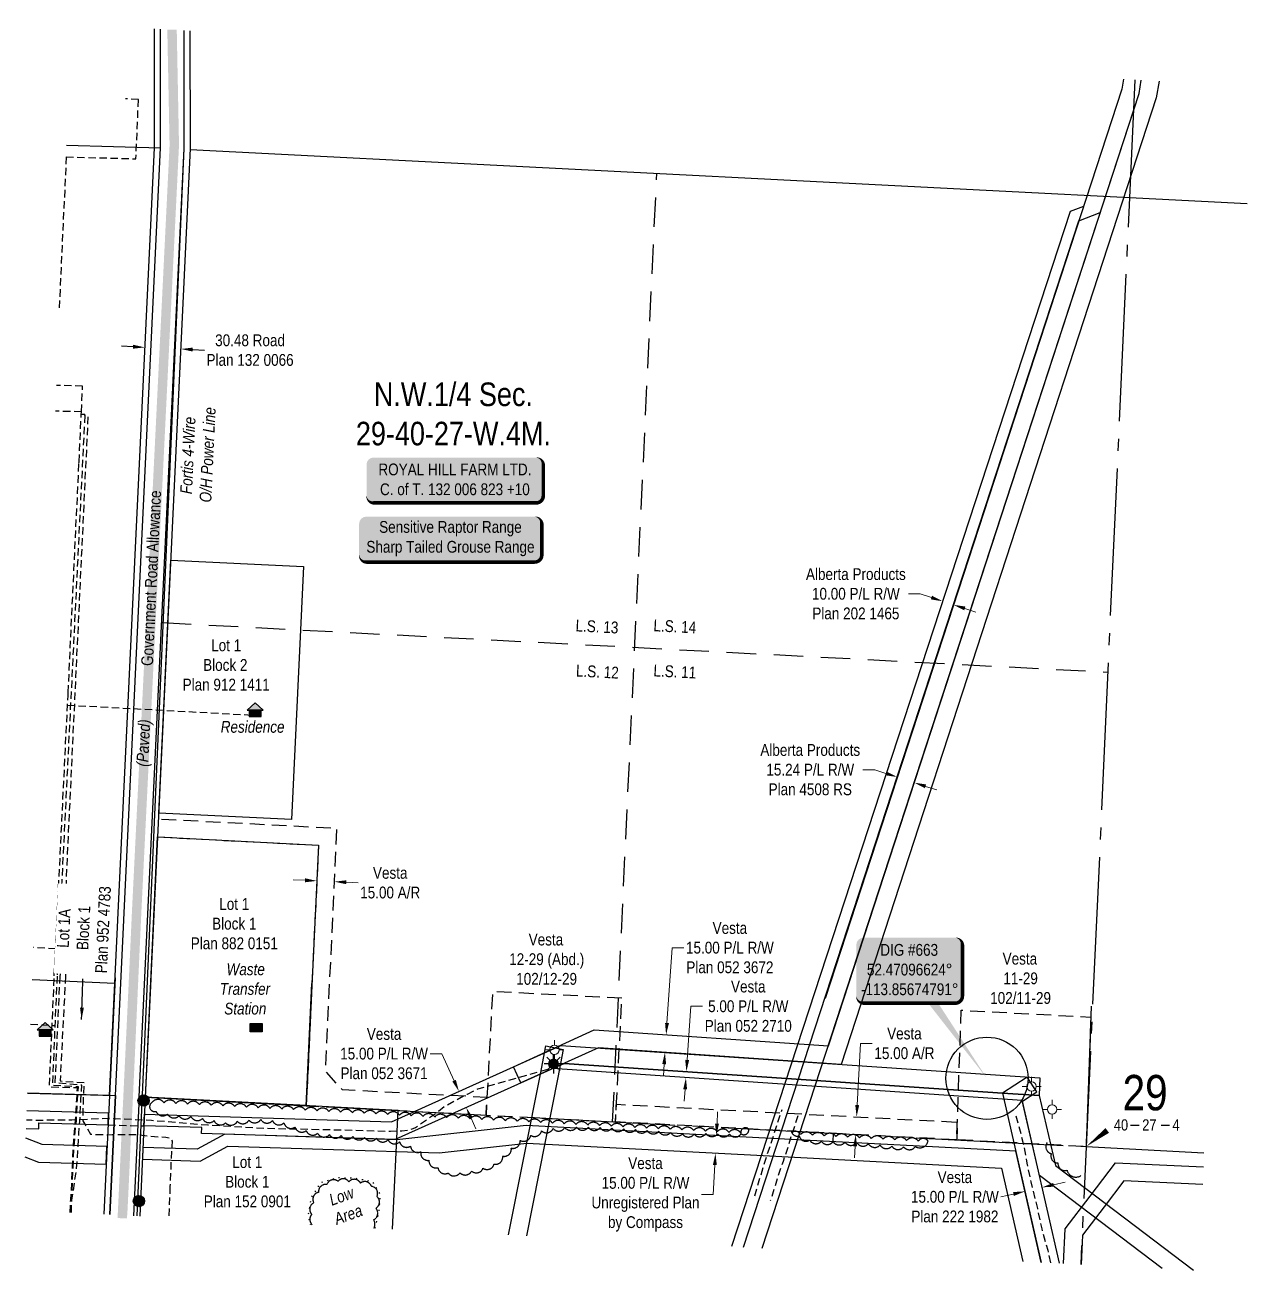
# Model space of a CAD drawing. Extents: x 305152 to 310040, y 5816873 to 5818191.
# Drawn here: x 305152 to 306189, y 5817096 to 5818154 of the extents above; entities that cross this region are included whole.
import ezdxf
from ezdxf.enums import TextEntityAlignment as Align

# ---------------------------------------------------------------- set-up
doc = ezdxf.new("R2010")
doc.units = 0
doc.header["$LTSCALE"] = 5
doc.header["$PDSIZE"] = 0.5
for name, pattern in [('0', [1, 1, 0]), ('foc-ACCESSROAD', [3.75, 2.5, -1.25]), ('foc-LSD', [8, 5, -3]), ('foc-QUARTERLINE', [33, 25, -3, 2, -3]), ('foc-TIELINE', [1.875, 1.25, -0.625]), ('foc-TOPO', [1, 0.2, -0.8]), ('POWERLINE5', [7.8, 2.4, -0.6, 0.6, -0.6, 0.6, -0.6, 2.4]), ('UG_PIPE', [1.875, 1.25, -0.625])]:
    doc.linetypes.add(name, pattern=pattern)
doc.layers.get('Defpoints').update_dxf_attribs({"color": 9})
for name, color, linetype in [('10', 1, 'Continuous'), ('9', 3, 'Continuous'), ('AS-FENCE', 48, 'foc-FENCE'), ('AS-OWNER', 7, 'Continuous'), ('AS-PIPE-UG', 44, 'UG_PIPE'), ('AS-POWER', 104, 'foc-POWER'), ('AS-POWER-EXISTING', 72, 'POWERLINE5'), ('AS-RESIDENCE', 14, 'Continuous'), ('AS-ROADS', 254, 'Continuous'), ('AS-TELUS', 224, 'foc-TEL'), ('AS-WILDLIFE-BLOCK', 131, 'Continuous'), ('C-AR', 13, 'foc-ACCESSROAD'), ('C-RW', 13, 'Continuous'), ('C-SYMBOL', 7, 'Continuous'), ('C-WS', 13, 'foc-ACCESSROAD'), ('C-WS-S', 13, 'Continuous'), ('F-RW', 190, 'Continuous'), ('L-ROAD-T', 7, 'Continuous'), ('L-SEC', 7, 'Continuous'), ('L-SECLBL', 7, 'Continuous'), ('L-SECQ', 8, 'foc-QUARTERLINE'), ('L-SECTION-LSD', 7, 'foc-LSD'), ('L-TIE', 7, 'foc-TIELINE'), ('L-TITLEDB', 4, 'Continuous'), ('L-TITLEDB-T', 4, 'Continuous'), ('T-BUSH', 110, '0'), ('T-LOW-AREA', 48, 'foc-TOPO')]:
    doc.layers.add(name, color=color, linetype=linetype)
for name, color, linetype, lineweight in [('C-AR-T', 13, 'Continuous', 9), ('C-RW-T', 13, 'Continuous', 9), ('C-WS-T', 13, 'Continuous', 9), ('F-RW-T', 190, 'Continuous', 9), ('T-TEXT', 48, 'Continuous', 18)]:
    doc.layers.add(name, color=color, linetype=linetype, lineweight=lineweight)
doc.styles.add('100L', font='ARIALN.TTF', dxfattribs={"height": 11})
doc.styles.add('175L', font='ARIALN.TTF', dxfattribs={"height": 20})
doc.styles.add('80', font='ARIALN.TTF', dxfattribs={"height": 10})
doc.styles.add('80CG', font='ARIALN.TTF', dxfattribs={"height": 10})
doc.styles.add('80L', font='ARIALN.TTF', dxfattribs={"height": 10})
doc.styles.add('80LS', font='ARIALNI.TTF', dxfattribs={"height": 10})
doc.styles.add('foc-LtypeFont', font='ARIALN.TTF', dxfattribs={"height": 7.35})
doc.styles.add('SIMPLEX', font='ARIALN.TTF')
doc.linetypes.add('foc-FENCE', pattern='A,10,-1,["X",foc-LtypeFont,S=0.2,R=0,X=-0.625,Y=-0.75],-1.24', length=12.24)
doc.linetypes.add('foc-FENCE-NOLINE', pattern='A,0,-6,["X",foc-LtypeFont,S=0.2,R=0,X=-0.625,Y=-0.75],-6.24', length=12.24)
doc.linetypes.add('foc-POWER', pattern='A,6,-1,["P",foc-LtypeFont,S=0.2,R=0,X=-0.625,Y=-0.75],-1.24,4', length=12.24)
doc.linetypes.add('foc-POWER-NOLINE', pattern='A,0,-4,["P",foc-LtypeFont,S=0.2,R=0,X=-0.625,Y=-0.75],-8.24', length=12.24)
doc.linetypes.add('foc-TEL', pattern='A,2,-1,["T",foc-LtypeFont,S=0.2,R=0,X=-0.425,Y=-0.75],-1.24,8', length=12.24)
doc.linetypes.add('foc-TEL-NOLINE', pattern='A,0,-2,["T",foc-LtypeFont,S=0.2,R=0,X=-0.425,Y=-0.75],-10.24', length=12.24)
doc.dimstyles.new('Compass 5 000', dxfattribs={"dimscale": 5, "dimtxt": 9, "dimasz": 2, "dimexe": 0.2, "dimexo": 0.0625, "dimgap": 0.5, "dimtad": 0, "dimtih": 1, "dimtoh": 1, "dimzin": 0, "dimdsep": 46, "dimtxsty": '80CG', "dimcen": 0.1, "dimse1": 1, "dimse2": 1, "dimclrd": 256, "dimclrt": 256, "dimaunit": 1, "dimadec": 4, "dimazin": 0, "dimtfac": 0.06, "dimtofl": 0, "dimtmove": 0, "dimatfit": 1, "dimfxl": 0.2, "dimtolj": 1, "dimtzin": 0, "dimlwd": -1, "dimarcsym": 0})

# ---------------------------------------------------------------- blocks, each defined once
blk = doc.blocks.new('L-SECLBL')
at = {"layer": '9', "color": 7}
for p, q in [((-5.1, -27.8), (-12.3, -27.8)), ((20.7, -27.8), (13.5, -27.8))]:
    blk.add_line(p, q, dxfattribs=at)
at = {"layer": '10', "color": 2, "style": 'SIMPLEX'}
blk.add_attdef('SEC', text='', height=30, dxfattribs=at).set_placement((0, 0), align=Align.MIDDLE)
at = {"layer": '10', "color": 5, "style": '80L'}
blk.add_attdef('TWP', text='', height=9.5, dxfattribs=at).set_placement((-14.4, -27.4), align=Align.MIDDLE_RIGHT)
blk.add_attdef('RGE', text='', height=9.5, dxfattribs=at).set_placement((3.6, -27.4), align=Align.MIDDLE_CENTER)
blk.add_attdef('MER', text='', height=9.5, dxfattribs=at).set_placement((23.2, -27.4), align=Align.MIDDLE_LEFT)
blk = doc.blocks.new('*D671')
at = {"layer": 'C-RW-T', "transparency": 16777216}
for p, q in [((305713.7, 5817275.6), (305716.8, 5817321.1)), ((305716.8, 5817321.1), (305726.8, 5817321.1)), ((305712, 5817250.6), (305711.3, 5817240.6))]:
    blk.add_line(p, q, dxfattribs=at)
for points in [[(305712.1, 5817275.7), (305715.4, 5817275.5), (305713.1, 5817265.6)], [(305710.4, 5817250.7), (305713.7, 5817250.5), (305712.7, 5817260.5)]]:
    blk.add_solid(points, dxfattribs=at)
at = {"layer": 'Defpoints', "color": 0, "transparency": 16777216}
for p in [(305672.1, 5817268.4), (305713.1, 5817265.6), (305671.8, 5817263.3)]:
    blk.add_point(p, dxfattribs=at)
at = {"layer": 'C-RW-T', "transparency": 16777216, "insert": (305765.6, 5817321.1), "char_height": 10, "attachment_point": 5, "style": '80CG'}
blk.add_mtext('\\A1;Vesta\\P5.00 P/L R/W\\PPlan 052 2710', dxfattribs=at)
blk = doc.blocks.new('*D672')
at = {"layer": 'C-RW-T', "transparency": 16777216}
for p, q in [((305696.6, 5817306.9), (305700.9, 5817370.8)), ((305700.9, 5817370.8), (305710.9, 5817370.8)), ((305694.3, 5817272), (305693.6, 5817262))]:
    blk.add_line(p, q, dxfattribs=at)
for points in [[(305695, 5817307), (305698.3, 5817306.8), (305695.9, 5817296.9)], [(305692.6, 5817272.1), (305695.9, 5817271.9), (305694.9, 5817282)]]:
    blk.add_solid(points, dxfattribs=at)
at = {"layer": 'Defpoints', "color": 0, "transparency": 16777216}
for p in [(305651.5, 5817299.9), (305695.9, 5817296.9), (305650.5, 5817285)]:
    blk.add_point(p, dxfattribs=at)
at = {"layer": 'C-RW-T', "transparency": 16777216, "insert": (305750, 5817370.8), "char_height": 10, "attachment_point": 5, "style": '80CG'}
blk.add_mtext('\\A1;Vesta\\P15.00 P/L R/W \\PPlan 052 3672', dxfattribs=at)
blk = doc.blocks.new('GAS')
h = blk.add_hatch(color=255)
h.dxf.hatch_style = 1
edge = h.paths.add_edge_path()
edge.add_arc((0, 0), 0.9, 0, 360)
for p, q in [((-0.81, 0), (-1.62, 0)), ((-0.57, 0.57), (-1.14, 1.14)), ((0, 0.81), (0, 1.62)), ((0.57, 0.57), (1.14, 1.14)), ((1.62, 0), (0.81, 0)), ((-0.57, -0.57), (-1.14, -1.14)), ((0, -0.81), (0, -1.62)), ((1.14, -1.14), (0.57, -0.57))]:
    blk.add_line(p, q)
blk.add_circle((0, 0), 0.8)
blk = doc.blocks.new('Gabd')
for p, q in [((-0.81, 0), (-1.62, 0)), ((0, 0.81), (0, 1.62)), ((1.62, 0), (0.81, 0)), ((0, -0.81), (0, -1.62))]:
    blk.add_line(p, q)
blk.add_circle((0, 0), 0.8)
blk = doc.blocks.new('res_occ')
for points in [[(0.1, 0.89), (-1.26, -0.37), (1.46, -0.37)], [(-0.9, -1.43), (1.1, -1.43), (1.1, -0.37), (-0.9, -0.37)]]:
    blk.add_hatch(color=14).paths.add_polyline_path(points)
at = {"color": 14}
for points in [[(0.1, 0.89), (-1.26, -0.37), (1.46, -0.37)], [(-0.9, -1.43), (1.1, -1.43), (1.1, -0.37), (-0.9, -0.37)]]:
    blk.add_lwpolyline(points, close=True, dxfattribs=at)
blk = doc.blocks.new('POWERPOLE')
h = blk.add_hatch(color=255)
edge = h.paths.add_edge_path()
edge.add_arc((0, 0), 0.96, 0, 360)
at = {"linetype": 'Continuous'}
for p, q in [((0.68, -0.68), (-0.68, 0.68)), ((-0.68, -0.68), (0.68, 0.68))]:
    blk.add_line(p, q, dxfattribs=at)
blk.add_circle((0, 0), 0.96, dxfattribs=at)
blk = doc.blocks.new('*D678')
at = {"layer": 'C-RW-T', "transparency": 16777216}
for p, q in [((305505.6, 5817280.9), (305495.6, 5817280.9)), ((305516, 5817258), (305505.6, 5817280.9)), ((305530.4, 5817226.1), (305534.5, 5817217))]:
    blk.add_line(p, q, dxfattribs=at)
for points in [[(305517.5, 5817258.7), (305514.5, 5817257.3), (305520.1, 5817248.9)], [(305531.9, 5817226.8), (305528.9, 5817225.4), (305526.3, 5817235.2)]]:
    blk.add_solid(points, dxfattribs=at)
at = {"layer": 'Defpoints', "color": 0, "transparency": 16777216}
for p in [(305520.1, 5817248.9), (305527.7, 5817252.3), (305533.9, 5817238.6)]:
    blk.add_point(p, dxfattribs=at)
at = {"layer": 'C-RW-T', "transparency": 16777216, "insert": (305456.6, 5817280.9), "char_height": 10, "attachment_point": 5, "style": '80CG'}
blk.add_mtext('\\A1;Vesta\\P15.00 P/L R/W\\PPlan 052 3671', dxfattribs=at)
blk = doc.blocks.new('*D679')
at = {"layer": 'C-AR-T', "transparency": 16777216}
for p, q in [((305389.5, 5817428), (305379.6, 5817428.5)), ((305424.5, 5817426.4), (305434.5, 5817425.9))]:
    blk.add_line(p, q, dxfattribs=at)
for points in [[(305389.6, 5817429.7), (305389.5, 5817426.3), (305399.5, 5817427.5)], [(305424.6, 5817428), (305424.4, 5817424.7), (305414.5, 5817426.8)]]:
    blk.add_solid(points, dxfattribs=at)
at = {"layer": 'Defpoints', "color": 0, "transparency": 16777216}
for p in [(305414.5, 5817426.8), (305394.8, 5817326.5), (305409.8, 5817325.8)]:
    blk.add_point(p, dxfattribs=at)
at = {"layer": 'C-AR-T', "transparency": 16777216, "insert": (305461.8, 5817425.9), "char_height": 10, "attachment_point": 5, "style": '80CG'}
blk.add_mtext('\\A1;Vesta\\P15.00 A/R', dxfattribs=at)
blk = doc.blocks.new('res_other')
blk.add_hatch(color=14).paths.add_polyline_path([(-1.09, 0.73), (0.91, 0.73), (0.91, -0.69), (-1.09, -0.69)])
at = {"color": 14}
blk.add_lwpolyline([(-1.09, 0.73), (0.91, 0.73), (0.91, -0.69), (-1.09, -0.69)], close=True, dxfattribs=at)
blk = doc.blocks.new('*D683')
at = {"layer": 'C-AR-T', "transparency": 16777216}
for p, q in [((305858.1, 5817237.3), (305860.8, 5817289.6)), ((305860.8, 5817289.6), (305870.8, 5817289.6)), ((305856.2, 5817202.3), (305855.7, 5817192.4))]:
    blk.add_line(p, q, dxfattribs=at)
for points in [[(305856.4, 5817237.4), (305859.7, 5817237.2), (305857.5, 5817227.3)], [(305854.6, 5817202.4), (305857.9, 5817202.3), (305856.8, 5817212.3)]]:
    blk.add_solid(points, dxfattribs=at)
at = {"layer": 'Defpoints', "color": 0, "transparency": 16777216}
for p in [(305843.1, 5817228.1), (305842.3, 5817213.1), (305856.8, 5817212.3)]:
    blk.add_point(p, dxfattribs=at)
at = {"layer": 'C-AR-T', "transparency": 16777216, "insert": (305898.1, 5817289.6), "char_height": 10, "attachment_point": 5, "style": '80CG'}
blk.add_mtext('\\A1;Vesta\\P15.00 A/R', dxfattribs=at)
blk = doc.blocks.new('*D684')
at = {"layer": 'Defpoints', "color": 0, "transparency": 16777216}
for p in [(305254.2, 5817892.1), (305284.7, 5817890.6), (305284.2, 5817878.7)]:
    blk.add_point(p, dxfattribs=at)
at = {"layer": 'L-TITLEDB-T', "transparency": 16777216}
for p, q in [((305243.7, 5817880.6), (305233.7, 5817881.1)), ((305294.2, 5817878.2), (305304.1, 5817877.7))]:
    blk.add_line(p, q, dxfattribs=at)
for points in [[(305243.7, 5817882.3), (305243.6, 5817879), (305253.6, 5817880.1)], [(305294.2, 5817879.9), (305294.1, 5817876.6), (305284.2, 5817878.7)]]:
    blk.add_solid(points, dxfattribs=at)
at = {"layer": 'L-TITLEDB-T', "transparency": 16777216, "insert": (305342.9, 5817877.7), "char_height": 10, "attachment_point": 5, "style": '80CG'}
blk.add_mtext('\\A1;30.48 Road\\PPlan 132 0066', dxfattribs=at)
blk = doc.blocks.new('*U663')
h = blk.add_hatch(color=255)
edge = h.paths.add_edge_path()
edge.add_line((-71.5, -20), (71.5, -20))
edge.add_arc((71.5, -14), 6, 270, 360)
edge.add_line((77.5, -14), (77.5, 12.5))
edge.add_arc((71.5, 12.5), 6, 0, 90)
edge.add_line((71.5, 18.5), (-71.5, 18.5))
edge.add_arc((-71.5, 12.5), 6, 90, 180)
edge.add_line((-77.5, 12.5), (-77.5, -14))
edge.add_arc((-71.5, -14), 6, 180, 270)
at = {"color": 131, "flags": 128}
blk.add_lwpolyline([(-71.5, -20, 3, 3, 0), (71.5, -20, 3, 3, 0.414214), (77.5, -14, 3, 3, 0), (77.5, 12.5, 3, 0, 0.414214), (71.5, 18.5, 0, 0, 0), (-71.5, 18.5, 0, 0, 0.414214), (-77.5, 12.5, 0, 0, 0), (-77.5, -14, 0, 3, 0.414214)], format="xyseb", close=True, dxfattribs=at)
at = {"color": 131, "style": '80'}
blk.add_attdef('ENTER_TEXT_001', (-36, -5), '', height=10, dxfattribs=at)
blk = doc.blocks.new('*U689')
h = blk.add_hatch(color=59)
edge = h.paths.add_edge_path()
edge.add_line((-69, -20), (69, -20))
edge.add_arc((69, -14), 6, 270, 360)
edge.add_line((75, -14), (75, 12.5))
edge.add_arc((69, 12.5), 6, 0, 90)
edge.add_line((69, 18.5), (-69, 18.5))
edge.add_arc((-69, 12.5), 6, 90, 180)
edge.add_line((-75, 12.5), (-75, -14))
edge.add_arc((-69, -14), 6, 180, 270)
at = {"color": 1, "flags": 128}
blk.add_lwpolyline([(-69, -20, 3, 3, 0), (69, -20, 3, 3, 0.414214), (75, -14, 3, 3, 0), (75, 12.5, 3, 0, 0.414214), (69, 18.5, 0, 0, 0), (-69, 18.5, 0, 0, 0.414214), (-75, 12.5, 0, 0, 0), (-75, -14, 0, 3, 0.414214)], format="xyseb", close=True, dxfattribs=at)
blk.add_lwpolyline([(-45.7, -3.4, 0, 7.5, 0), (0, 0, 0, 0, 0)], format="xyseb", dxfattribs=at)
at = {"color": 1, "style": '80'}
blk.add_attdef('ENTER_TEXT_001', (-36, -5), '', height=10, dxfattribs=at)
blk = doc.blocks.new('*D690')
at = {"layer": 'C-RW-T', "transparency": 16777216}
for p, q in [((305739.1, 5817221.5), (305739.6, 5817231.5)), ((305737.2, 5817186.6), (305735.9, 5817161.5)), ((305735.9, 5817161.5), (305725.9, 5817161.5))]:
    blk.add_line(p, q, dxfattribs=at)
for points in [[(305737.4, 5817221.6), (305740.7, 5817221.4), (305738.6, 5817211.5)], [(305735.6, 5817186.6), (305738.9, 5817186.5), (305737.8, 5817196.5)]]:
    blk.add_solid(points, dxfattribs=at)
at = {"layer": 'Defpoints', "color": 0, "transparency": 16777216}
for p in [(305665.4, 5817215.4), (305664.6, 5817200.4), (305737.8, 5817196.5)]:
    blk.add_point(p, dxfattribs=at)
at = {"layer": 'C-RW-T', "transparency": 16777216, "insert": (305678.4, 5817161.5), "char_height": 10, "attachment_point": 5, "style": '80CG'}
blk.add_mtext('\\A1;Vesta\\P15.00 P/L R/W\\PUnregistered Plan\\Pby Compass', dxfattribs=at)
blk = doc.blocks.new('*D691')
at = {"layer": 'Defpoints', "color": 0, "transparency": 16777216}
for p in [(305892.8, 5817518.5), (305891.9, 5817515.6), (305907.5, 5817513.7)]:
    blk.add_point(p, dxfattribs=at)
at = {"layer": 'F-RW-T', "transparency": 16777216}
for p, q in [((305872.9, 5817521.8), (305862.9, 5817521.8)), ((305882.4, 5817518.7), (305872.9, 5817521.8)), ((305916, 5817507.7), (305925.5, 5817504.6))]:
    blk.add_line(p, q, dxfattribs=at)
for points in [[(305882.9, 5817520.3), (305881.9, 5817517.1), (305891.9, 5817515.6)], [(305916.5, 5817509.3), (305915.5, 5817506.1), (305906.5, 5817510.8)]]:
    blk.add_solid(points, dxfattribs=at)
at = {"layer": 'F-RW-T', "transparency": 16777216, "insert": (305818.2, 5817521.8), "char_height": 10, "attachment_point": 5, "style": '80CG'}
blk.add_mtext('\\A1;Alberta Products\\P15.24 P/L R/W\\PPlan 4508 RS', dxfattribs=at)
blk = doc.blocks.new('*D692')
at = {"layer": 'Defpoints', "color": 0, "transparency": 16777216}
for p in [(305928.3, 5817657.9), (305930.5, 5817664.7), (305937.5, 5817654.8)]:
    blk.add_point(p, dxfattribs=at)
at = {"layer": 'F-RW-T', "transparency": 16777216}
for p, q in [((305911.5, 5817671), (305901.5, 5817671)), ((305921, 5817667.9), (305911.5, 5817671)), ((305949.3, 5817658.6), (305958.8, 5817655.5))]:
    blk.add_line(p, q, dxfattribs=at)
for points in [[(305921.5, 5817669.4), (305920.5, 5817666.3), (305930.5, 5817664.7)], [(305949.8, 5817660.2), (305948.8, 5817657), (305939.8, 5817661.7)]]:
    blk.add_solid(points, dxfattribs=at)
at = {"layer": 'F-RW-T', "transparency": 16777216, "insert": (305856.9, 5817671), "char_height": 10, "attachment_point": 5, "style": '80CG'}
blk.add_mtext('\\A1;Alberta Products\\P10.00 P/L R/W\\PPlan 202 1465', dxfattribs=at)
blk = doc.blocks.new('*U693')
h = blk.add_hatch(color=254)
edge = h.paths.add_edge_path()
edge.add_line((-39, -28.5), (39, -28.5))
edge.add_arc((39, -22.5), 6, 270, 360)
edge.add_line((45, -22.5), (45, 21))
edge.add_arc((39, 21), 6, 0, 90)
edge.add_line((39, 27), (-39, 27))
edge.add_arc((-39, 21), 6, 90, 180)
edge.add_line((-45, 21), (-45, -22.5))
edge.add_arc((-39, -22.5), 6, 180, 270)
at = {"color": 1, "flags": 128}
blk.add_lwpolyline([(-39, -28.5, 3, 3, 0), (39, -28.5, 3, 3, 0.414214), (45, -22.5, 3, 3, 0), (45, 21, 3, 0, 0.414214), (39, 27, 0, 0, 0), (-39, 27, 0, 0, 0.414214), (-45, 21, 0, 0, 0), (-45, -22.5, 0, 3, 0.414214)], format="xyseb", close=True, dxfattribs=at)
blk.add_lwpolyline([(65.8, -92.3, 0, 10, 0), (0, 0, 5, 5, 0)], format="xyseb", dxfattribs=at)
at = {"color": 1, "style": '80'}
blk.add_attdef('ENTER_TEXT_001', (-36, -5), '', height=10, dxfattribs=at)
blk = doc.blocks.new('*D698')
at = {"layer": 'C-RW-T', "transparency": 16777216}
for p, q in [((306024.7, 5817169.7), (306034.5, 5817171.9)), ((305990.6, 5817161.8), (305980, 5817159.4))]:
    blk.add_line(p, q, dxfattribs=at)
for points in [[(306024.4, 5817171.3), (306025.1, 5817168.1), (306015, 5817167.5)], [(305990.3, 5817163.5), (305991, 5817160.2), (306000.4, 5817164.1)]]:
    blk.add_solid(points, dxfattribs=at)
at = {"layer": 'Defpoints', "color": 0, "transparency": 16777216}
for p in [(305998.7, 5817171.3), (306013.3, 5817174.7), (306000.4, 5817164.1)]:
    blk.add_point(p, dxfattribs=at)
at = {"layer": 'C-RW-T', "transparency": 16777216, "insert": (305940.9, 5817159.4), "char_height": 10, "width": 372.499, "attachment_point": 5, "style": '80CG'}
blk.add_mtext('\\A1;Vesta\\P15.00 P/L R/W \\PPlan 222 1982', dxfattribs=at)

msp = doc.modelspace()

# ---------------------------------------------------------------- linework, layer by layer
at = {"layer": 'AS-FENCE', "linetype": 'foc-FENCE-NOLINE', "flags": 128}
msp.add_lwpolyline([(305223.552, 5817245.423), (305218.767, 5817144.699)], dxfattribs=at)
at = {"layer": 'AS-PIPE-UG'}
for p, q in [((305248.219, 5818090.506), (305237.217, 5818090.878)), ((305200.821, 5817847.277), (305178.727, 5817847.873)), ((305199.688, 5817823.282), (305199.786, 5817825.381)), ((305197.785, 5817783.019), (305199.688, 5817823.282)), ((305188.034, 5817576.641), (305350.134, 5817567.858)), ((305178.166, 5817369.934), (305159.144, 5817370.907))]:
    msp.add_line(p, q, dxfattribs=at)
at = {"layer": 'AS-PIPE-UG', "flags": 128}
for points in [[(305186.922, 5818041.717), (305246.002, 5818040.076), (305248.219, 5818090.506), (305248.325, 5818092.924)], [(305186.922, 5818041.717), (305180.834, 5817911.717), (305180.427, 5817911.728)], [(305199.786, 5817825.381), (305200.821, 5817847.277), (305200.822, 5817847.298)], [(305199.786, 5817825.381), (305177.828, 5817825.991)], [(305202.641, 5817822.181), (305179.18, 5817346.769)], [(305183.626, 5817356.202), (305205.64, 5817822.115), (305202.641, 5817822.181)], [(305202.641, 5817822.181), (305202.687, 5817823.198), (305199.688, 5817823.282)], [(305176.76, 5817346.84), (305188.034, 5817576.641), (305188.415, 5817584.709), (305188.494, 5817586.382)], [(305181.631, 5817346.697), (305183.626, 5817356.202)], [(305183.626, 5817356.202), (305186.622, 5817356.06), (305186.318, 5817346.561)], [(305190.262, 5817146.161), (305190.717, 5817157.005), (305191.301, 5817164.453), (305192.179, 5817184.062), (305192.831, 5817200.463), (305193.817, 5817214.525), (305194.856, 5817224.407), (305195.767, 5817241.868), (305196.538, 5817251.793), (305172.64, 5817252.606), (305176.76, 5817346.84)], [(305179.18, 5817346.769), (305175.059, 5817254.249), (305197.162, 5817253.063), (305196.09, 5817241.789), (305195.284, 5817224.359), (305194.191, 5817214.339), (305193.279, 5817200.45), (305192.446, 5817184.044), (305191.642, 5817164.537), (305190.998, 5817156.925), (305190.595, 5817146.144)], [(305191.313, 5817146.108), (305191.663, 5817156.871), (305192.962, 5817164.317), (305195.675, 5817183.417), (305196.944, 5817200.239), (305197.589, 5817213.292), (305198.466, 5817223.959), (305199.35, 5817242.024), (305200.155, 5817254.221), (305177.618, 5817256.005), (305181.631, 5817346.697)], [(305186.318, 5817346.561), (305181.685, 5817257.734), (305202.177, 5817256.468), (305201.24, 5817242.157), (305200.989, 5817223.864), (305207.617, 5817212.701), (305214.518, 5817212.256), (305222.044, 5817212.183), (305225.936, 5817212.194), (305246.259, 5817212.295), (305257.051, 5817211.002), (305271.309, 5817209.995), (305275.207, 5817209.347), (305276.849, 5817206.621), (305276.399, 5817202.051), (305275.763, 5817188.469), (305274.931, 5817168.196)], [(305156.476, 5817305.904), (305177.308, 5817304.738)], [(305595.352, 5817267.452), (305535.957, 5817250.797), (305526.96, 5817246.382), (305508.451, 5817236.329), (305500.891, 5817230.244), (305487.262, 5817220.984), (305483.32, 5817217.98), (305477.443, 5817215.894), (305471.523, 5817215.253), (305467.687, 5817215.173), (305462.146, 5817214.889), (305407.592, 5817216.31), (305354.816, 5817217.368), (305306.977, 5817220.173), (305259.285, 5817224.159), (305222.519, 5817225.888), (305191.577, 5817224.508), (305160.74, 5817224.288), (305153.134, 5817224.505)], [(305771.091, 5817160.251), (305775.52, 5817175.367), (305781.077, 5817193.221), (305784.775, 5817204.147), (305789.052, 5817217.411), (305794.278, 5817233.589)], [(305807.791, 5817228.042), (305802.093, 5817211.219), (305799.257, 5817201.765), (305795.095, 5817189.295), (305792.39, 5817181.808), (305788.27, 5817168.536), (305784.294, 5817155.967)], [(305992.687, 5817228.138), (305998.969, 5817204.818), (306001.91, 5817187.956), (306005.317, 5817172.145), (306010.891, 5817149.606), (306014.636, 5817132.264), (306017.509, 5817121.196), (306019.653, 5817114.342), (306021.934, 5817103.489)], [(305274.931, 5817168.196), (305273.875, 5817141.871)]]:
    msp.add_lwpolyline(points, dxfattribs=at)
at = {"layer": 'AS-PIPE-UG'}
msp.add_lwpolyline([(305188.494, 5817586.382), (305188.501, 5817586.532), (305188.541, 5817587.38), (305197.721, 5817781.656), (305197.785, 5817783.019)], dxfattribs=at)
at = {"layer": 'AS-POWER', "linetype": 'foc-POWER-NOLINE', "flags": 128}
msp.add_lwpolyline([(305247.008, 5817143.25), (305287.061, 5818048.836)], dxfattribs=at)
at = {"layer": 'AS-RESIDENCE', "color": 14}
msp.add_lwpolyline([(305343.048, 5817306.586), (305353.048, 5817306.586), (305353.048, 5817299.447), (305343.048, 5817299.447)], close=True, dxfattribs=at)
at = {"layer": 'AS-ROADS', "flags": 128}
for points, const_width in [([(305234.697, 5817143.882), (305235.221, 5817154.358), (305236.694, 5817185.546), (305237.737, 5817210.305), (305238.183, 5817216.401), (305239.638, 5817246.849), (305241.055, 5817277.137), (305242.412, 5817307.725), (305243.814, 5817338.822), (305246.663, 5817401.203), (305278.61, 5818051.698), (305276.679, 5818149.644)], 8), ([(305234.472, 5817141.266), (305244.1, 5817344.872)], 7.999)]:
    msp.add_lwpolyline(points, dxfattribs=dict(at, const_width=const_width))
at = {"layer": 'AS-TELUS', "linetype": 'foc-TEL-NOLINE', "flags": 128}
msp.add_lwpolyline([(305223.967, 5817144.432), (305228.759, 5817245.285), (305266.944, 5818049.305), (305266.858, 5818150.016)], dxfattribs=at)
at = {"layer": 'C-AR', "flags": 128}
for points in [[(305264.364, 5817464.819), (305400.959, 5817457.688), (305395.426, 5817340.45), (305390.534, 5817236.794), (305543.083, 5817228.788), (305543.869, 5817243.766), (305421.198, 5817250.205), (305406.927, 5817265.973), (305410.408, 5817339.743), (305416.646, 5817471.889), (305265.146, 5817479.799)], [(305942.425, 5817207.829), (305652.924, 5817223.023), (305653.71, 5817238.001), (305943.211, 5817222.807)]]:
    msp.add_lwpolyline(points, close=True, dxfattribs=at)
at = {"layer": 'C-RW', "flags": 128}
for points in [[(306114.166, 5818105.992), (306111.779, 5818091.799), (305844.341, 5817271.814), (305638.578, 5817285.742), (305572.514, 5817256.06), (305566.345, 5817269.732), (305634.933, 5817301.022), (305833.712, 5817287.567), (306097.19, 5818095.396), (306099.107, 5818106.775)], [(305562.199, 5817127.078), (305589.229, 5817263.606), (305593.945, 5817287.427), (305608.66, 5817284.52), (305603.942, 5817260.693), (305577.335, 5817126.301)], [(306116.685, 5817098.627), (306012.694, 5817177.469), (305998.022, 5817241.263), (305599.477, 5817268.232), (305609.347, 5817272.688), (305798.082, 5817259.812), (305981.193, 5817247.517), (306012.377, 5817245.406), (306026.216, 5817186.039), (306143.317, 5817097.26)], [(306029.801, 5817103.085), (305998.164, 5817240.644), (306010.325, 5817248.527), (306002.166, 5817261.113), (305981.193, 5817247.517), (306014.227, 5817103.884)], [(305152.846, 5817217.489), (305163.581, 5817217.176), (305163.72, 5817222.169), (305222.375, 5817220.432), (305222.859, 5817230.452), (305153.461, 5817232.477)], [(306014.227, 5817103.884), (305992.538, 5817198.189), (305769.067, 5817209.918), (305577.187, 5817219.989), (305467.464, 5817207.945), (305321.582, 5817212.533), (305298.049, 5817199.916), (305251.994, 5817201.258), (305251.519, 5817191.268), (305300.424, 5817189.843), (305323.946, 5817202.455), (305503.47, 5817196.808), (305577.615, 5817204.947), (305778.129, 5817194.423), (305980.456, 5817183.804), (305998.652, 5817104.683)], [(305151.858, 5817193.438), (305163.448, 5817188.832), (305220.783, 5817187.162), (305221.495, 5817202.146), (305166.528, 5817203.748), (305152.51, 5817209.318)], [(305151.858, 5817193.438), (305163.448, 5817188.832), (305220.783, 5817187.162), (305221.495, 5817202.146), (305166.528, 5817203.748), (305152.51, 5817209.318)], [(305151.858, 5817193.438), (305163.448, 5817188.832), (305220.783, 5817187.162), (305221.495, 5817202.146), (305166.528, 5817203.748), (305152.51, 5817209.318)], [(306033.204, 5817102.91), (306034.551, 5817132.244), (306055.699, 5817160.129), (306077.053, 5817188.285), (306151.916, 5817184.952)], [(306151.233, 5817169.968), (306084.248, 5817172.951), (306067.65, 5817151.066), (306049.321, 5817126.897), (306048.184, 5817102.142)]]:
    msp.add_lwpolyline(points, dxfattribs=at)
msp.add_lwpolyline([(305609.347, 5817272.688), (305589.229, 5817263.606), (305466.026, 5817207.99), (305301.819, 5817213.155), (305301.935, 5817218.142), (305252.863, 5817219.554), (305253.344, 5817229.686), (305463.023, 5817223.091), (305606.606, 5817287.907), (306013.043, 5817260.394), (306012.377, 5817245.406), (305981.193, 5817247.517), (305798.082, 5817259.812)], close=True, dxfattribs=at)
at = {"layer": 'C-WS', "flags": 128}
for points in [[(305658.427, 5817327.879), (305548.587, 5817333.644), (305543.083, 5817228.788), (305652.924, 5817223.023)], [(306056.228, 5817311.999), (306052.281, 5817202.063), (305942.425, 5817207.829), (305946.372, 5817317.75), (306056.227, 5817311.984)]]:
    msp.add_lwpolyline(points, close=True, dxfattribs=at)
at = {"layer": 'Defpoints'}
for p, q in [((305981.193, 5817247.517), (306014.227, 5817103.884)), ((305837.608, 5817206.321), (305837.975, 5817213.311))]:
    msp.add_line(p, q, dxfattribs=at)
msp.add_circle((305968.15, 5817260.013), 34.921, dxfattribs=at)
at = {"layer": 'F-RW', "flags": 128}
for points in [[(305777.297, 5817116.041), (306097.19, 5818095.396), (306099.107, 5818106.775)], [(306083.901, 5818107.565), (306082.47, 5818099.021), (305830.816, 5817327.729)], [(306050.075, 5817999.735), (306038.654, 5817995.382), (305751.494, 5817117.365)], [(305761.596, 5817116.846), (306046.076, 5817987.509), (306064.207, 5817994.42)]]:
    msp.add_lwpolyline(points, dxfattribs=at)
at = {"layer": 'L-SEC'}
for p, q in [((305228.759, 5817245.285), (305223.967, 5817144.432)), ((305248.855, 5817244.33), (305244.059, 5817143.401))]:
    msp.add_line(p, q, dxfattribs=at)
at = {"layer": 'L-SEC', "flags": 128}
for points in [[(305228.759, 5817245.285), (305266.944, 5818049.305), (305266.858, 5818150.016)], [(305248.853, 5817244.331), (305287.061, 5818048.836), (305286.976, 5818148.971)], [(305187.073, 5818051.514), (305266.944, 5818049.305)], [(305292.206, 5818048.013), (306188.832, 5818002.151)]]:
    msp.add_lwpolyline(points, dxfattribs=at)
at = {"layer": 'L-SECLBL', "flags": 128}
msp.add_lwpolyline([(306052.281, 5817202.063, 0, 5, 0), (306070.198, 5817215.756, 0, 0, 0)], format="xyseb", dxfattribs=at)
at = {"layer": 'L-SECQ'}
msp.add_line((305154.076, 5817247.467), (305228.759, 5817245.285), dxfattribs=at)
at = {"layer": 'L-SECQ', "flags": 128}
for points in [[(306093.507, 5818107.065), (306047.735, 5817102.165)], [(306056.556, 5817321.133), (306052.281, 5817202.063)], [(305248.85, 5817244.231), (306052.281, 5817202.063)], [(306052.281, 5817202.063), (306152.15, 5817196.821)]]:
    msp.add_lwpolyline(points, dxfattribs=at)
at = {"layer": 'L-SECTION-LSD', "flags": 128}
for points in [[(305650.521, 5817223.203), (305688.008, 5818028)], [(305267.912, 5817646.59), (306070.619, 5817604.615)]]:
    msp.add_lwpolyline(points, dxfattribs=at)
at = {"layer": 'L-TIE', "flags": 128}
msp.add_lwpolyline([(305222.375, 5817220.432), (305252.863, 5817219.554)], dxfattribs=at)
at = {"layer": 'L-TITLEDB'}
msp.add_line((305254.023, 5817243.959), (305249.232, 5817143.136), dxfattribs=at)
at = {"layer": 'L-TITLEDB', "flags": 128}
for points in [[(305223.585, 5817245.531), (305261.764, 5818049.426), (305261.678, 5818150.286)], [(305254.031, 5817244.085), (305292.245, 5818048.715), (305292.159, 5818148.702)], [(305158.038, 5817343.951), (305228.101, 5817340.623)], [(305228.321, 5817345.333), (305223.552, 5817245.423)], [(305258.816, 5817344.442), (305254.023, 5817243.959), (305390.534, 5817236.794), (305395.426, 5817340.45)], [(305223.552, 5817245.423), (305154.076, 5817247.457)], [(305223.552, 5817245.423), (305154.076, 5817247.457)], [(305223.552, 5817245.423), (305218.765, 5817144.699)], [(305463.685, 5817132.132), (305468.465, 5817232.704), (305254.023, 5817243.959), (305249.232, 5817143.136)]]:
    msp.add_lwpolyline(points, dxfattribs=at)
for points in [[(305265.465, 5817484.904), (305275.663, 5817699.644), (305388.138, 5817694.323), (305377.959, 5817479.598)], [(305264.364, 5817464.819), (305400.959, 5817457.688), (305390.541, 5817236.934), (305254.028, 5817244.085)]]:
    msp.add_lwpolyline(points, close=True, dxfattribs=at)
at = {"layer": 'T-BUSH', "flags": 128}
for points in [[(305766.099, 5817216.814, 0.71434624), (305759.219, 5817213.581, 0.52056705), (305749.233, 5817214.103, 0.52056705), (305739.247, 5817214.626, 0.52056705), (305729.262, 5817215.148, 0.52056705), (305719.276, 5817215.671, 0.52056705), (305709.291, 5817216.194, 0.52056705), (305699.305, 5817216.716, 0.52056705), (305689.319, 5817217.239, 0.52056705), (305679.334, 5817217.761, 0.52056705), (305669.348, 5817218.284, 0.52056705), (305659.363, 5817218.806, 0.52056705), (305649.377, 5817219.329, 0.52056705), (305639.391, 5817219.851, 0.52056705), (305629.406, 5817220.374, 0.52056705), (305619.42, 5817220.896, 0.52056705), (305609.435, 5817221.419, 0.52056705), (305599.449, 5817221.942, 0.52056705), (305589.463, 5817222.464, 0.52056705), (305579.478, 5817222.987, 0.52056705), (305569.492, 5817223.509, 0.52056705), (305559.506, 5817224.032, 0.52056705), (305549.521, 5817224.554, 0.52056705), (305539.535, 5817225.077, 0.52056705), (305529.55, 5817225.599, 0.52056705), (305519.564, 5817226.122, 0.52056705), (305509.578, 5817226.644, 0.52056705), (305499.593, 5817227.167, 0.52056705), (305489.607, 5817227.69, 0.52056705), (305479.622, 5817228.212, 0.52056705), (305469.636, 5817228.735, 0.52056705), (305459.65, 5817229.257, 0.52056705), (305449.665, 5817229.78, 0.52056705), (305439.679, 5817230.302, 0.52056705), (305429.694, 5817230.825, 0.52056705), (305419.708, 5817231.347, 0.52056705), (305409.722, 5817231.87, 0.52056705), (305399.737, 5817232.392, 0.52056705), (305389.751, 5817232.915, 0.52056705), (305379.766, 5817233.437, 0.52056705), (305369.78, 5817233.96, 0.52056705), (305359.794, 5817234.483, 0.52056705), (305349.809, 5817235.005, 0.52056705), (305339.823, 5817235.528, 0.52056705), (305329.837, 5817236.05, 0.52056705), (305319.852, 5817236.573, 0.52056705), (305309.866, 5817237.095, 0.52056705), (305299.881, 5817237.618, 0.52056705), (305289.895, 5817238.14, 0.52056705), (305279.909, 5817238.663, 0.52056705), (305269.924, 5817239.185, 0.52056705), (305259.938, 5817239.708, 0.9188777), (305263.112, 5817231.985, 0.52056705)], [(305263.112, 5817231.985, 0.52056705), (305272.842, 5817229.678, 0.52056705), (305282.702, 5817228.266, 0.52056705), (305292.684, 5817227.693, 0.52056705), (305302.531, 5817225.952, 0.52056705), (305312.357, 5817224.101, 0.52056705), (305322.161, 5817222.141, 0.52056705), (305332.057, 5817223.576, 0.52056705), (305341.999, 5817224.55, 0.52056705), (305351.982, 5817225.119, 0.52056705), (305361.929, 5817224.115, 0.52056705), (305371.649, 5817222.11, 0.52056705), (305380.995, 5817218.557, 0.52056705), (305390.536, 5817215.576, 0.52056705), (305400.242, 5817213.334, 0.52056705), (305410.182, 5817212.242, 0.52056705), (305420.147, 5817211.424, 0.52056705), (305430.117, 5817210.658, 0.52056705), (305440.087, 5817209.902, 0.52056705), (305450.055, 5817209.105, 0.52056705), (305459.979, 5817207.98, 0.52056705), (305469.801, 5817206.107, 0.52056705), (305479.026, 5817202.42, 0.52056705), (305487.797, 5817197.726, 0.52056705), (305494.661, 5817190.455, 0.52056705), (305502.34, 5817184.149, 0.52056705), (305510.971, 5817179.666, 0.52056705), (305520.968, 5817179.877, 0.52056705), (305530.844, 5817181.31, 0.52056705), (305540.521, 5817183.673, 0.52056705), (305549.872, 5817187.214, 0.52056705), (305557.21, 5817193.922, 0.52056705), (305564.525, 5817200.737, 0.52056705), (305572.003, 5817207.374, 0.52056705), (305581.042, 5817211.561, 0.52056705), (305590.242, 5817215.479, 0.52056705), (305599.978, 5817217.361, 0.52056705), (305609.929, 5817218.295, 0.52056705), (305619.926, 5817218.544, 0.52056705), (305629.922, 5817218.492, 0.52056705), (305639.917, 5817218.227, 0.52056705), (305649.903, 5817217.713, 0.52056705), (305659.886, 5817217.139, 0.52056705), (305669.865, 5817216.51, 0.52056705), (305679.842, 5817215.831, 0.52056705), (305689.809, 5817215.038, 0.52056705), (305699.766, 5817214.124, 0.52056705), (305709.691, 5817212.912, 0.52056705), (305719.638, 5817212.607, 0.52056705), (305729.611, 5817213.333, 0.52056705), (305739.604, 5817213.006, 0.52056705), (305749.6, 5817212.756, 0.52056705), (305759.538, 5817212.83, 0.63522969), (305766.099, 5817216.814, 0.52056705)], [(305918.184, 5817206.791, 0.54727936), (305909.824, 5817206.576, 0.52056705), (305899.84, 5817207.14, 0.52056705), (305889.857, 5817207.704, 0.52056705), (305879.874, 5817208.269, 0.52056705), (305869.89, 5817208.833, 0.52056705), (305859.907, 5817209.397, 0.52056705), (305849.924, 5817209.961, 0.52056705), (305839.94, 5817210.525, 0.52056705), (305829.957, 5817211.089, 0.52056705), (305819.974, 5817211.654, 0.52056705), (305809.99, 5817212.218, 0.36087939), (305802.153, 5817214.847, 0.52056705)], [(305802.153, 5817214.847, 0.39759233), (305808.847, 5817211.02, 0.52056705), (305817.693, 5817207.596, 0.52056705), (305827.643, 5817206.638, 0.52056705), (305837.634, 5817206.24, 0.52056705), (305847.628, 5817205.912, 0.52056705), (305857.615, 5817205.499, 0.52056705), (305867.568, 5817204.532, 0.52056705), (305877.509, 5817203.458, 0.52056705), (305887.452, 5817202.427, 0.52056705), (305897.44, 5817201.944, 0.52056705), (305907.427, 5817202.112, 0.52056705), (305918.184, 5817206.791, 0.52056705)], [(306019.183, 5817205.446, 0.52056705), (306022.695, 5817196.084, 0.52056705), (306028.348, 5817188.162, 0.52056705), (306036.059, 5817181.969, 0.52056705), (306047.884, 5817177.526, 0.52056705)], [(305447.881, 5817132.943, 0.32040034), (305447.647, 5817139.974, 0.52056705), (305449.557, 5817149.768, 0.52056705), (305450.515, 5817159.721, 0.52056705), (305445.826, 5817168.4, 0.52056705), (305436.584, 5817171.133, 0.52056705), (305426.679, 5817172.259, 0.52056705), (305417.551, 5817172.609, 0.52056705), (305407.952, 5817169.81, 0.52056705), (305401.127, 5817163.303, 0.52056705), (305396.978, 5817154.403, 0.52056705), (305395.333, 5817144.54, 0.43783987), (305395.708, 5817135.62, 0.43783987)]]:
    msp.add_lwpolyline(points, format="xyb", dxfattribs=at)
at = {"layer": 'T-LOW-AREA', "flags": 128}
msp.add_lwpolyline([(305449.028, 5817132.884), (305452.227, 5817146.192), (305453.666, 5817161.152), (305447.083, 5817172.138), (305432.177, 5817175.051), (305417.179, 5817175.625), (305402.765, 5817171.422), (305394.667, 5817158.78), (305392.16, 5817143.748), (305393.817, 5817135.717)], dxfattribs=at)

# ---------------------------------------------------------------- block references
at = {"layer": 'AS-OWNER', "color": 2}
ref = msp.add_blockref('*U689', (305516.68, 5817768.139), dxfattribs=dict(at, xscale=0.9999271399999999, yscale=0.9999271399999999, zscale=0.9999271399999999))
ref.add_attrib('ENTER_TEXT_001', 'ROYAL HILL FARM LTD.', (305451.807, 5817771.558), dxfattribs={"layer": '0', "color": 1, "height": 9.99927, "style": '80'})
ref.add_attrib('ENTER_TEXT_002', 'C. of T. 132 006 823 +10', (305453.154, 5817754.715), dxfattribs={"layer": '0', "color": 1, "height": 9.99927, "style": '80'})
at = {"layer": 'AS-POWER-EXISTING', "xscale": 4.999999999999988, "yscale": 4.999999999999988, "zscale": 4.999999999999988}
for p in [(305252.597, 5817241.141), (305248.565, 5817155.877)]:
    msp.add_blockref('POWERPOLE', p, dxfattribs=at)
at = {"layer": 'AS-RESIDENCE'}
for name, p, xscale, yscale, zscale in [('res_occ', (305346.678, 5817574.165), 4.999999999999988, 4.999999999999988, 4.999999999999988), ('res_occ', (305168.519, 5817302.883), 4.999999999999988, 4.999999999999988, 4.999999999999988), ('res_other', (305348.519, 5817302.883), 4.99999999999999, 4.99999999999999, 4.99999999999999)]:
    msp.add_blockref(name, p, dxfattribs=dict(at, xscale=xscale, yscale=yscale, zscale=zscale))
at = {"layer": 'AS-WILDLIFE-BLOCK'}
ref = msp.add_blockref('*U663', (305512.927, 5817717.957), dxfattribs=dict(at, xscale=0.9999271399999999, yscale=0.9999271399999999, zscale=0.9999271399999999))
ref.add_attrib('ENTER_TEXT_001', 'Sensitive Raptor Range', (305452.427, 5817722.76), dxfattribs={"layer": '0', "color": 131, "height": 9.99927, "style": '80'})
ref.add_attrib('ENTER_TEXT_002', 'Sharp Tailed Grouse Range', (305441.599, 5817705.917), dxfattribs={"layer": '0', "color": 131, "height": 9.99927, "style": '80'})
at = {"layer": 'C-WS-S', "xscale": 4.999635699999997, "yscale": 4.999635699999997, "zscale": 4.999635699999997}
msp.add_blockref('GAS', (305600.435, 5817272.238), dxfattribs=at)
at = {"layer": 'C-WS-T'}
for p, xscale, yscale, zscale in [((305601.063, 5817284.201), 5, 5, 5), ((306005.988, 5817253.156), 4.998149658280893, 4.998149658280893, 4.998149658280893), ((306023.397, 5817233.618), 4.998149658280893, 4.998149658280893, 4.998149658280893)]:
    msp.add_blockref('Gabd', p, dxfattribs=dict(at, xscale=xscale, yscale=yscale, zscale=zscale))
at = {"layer": 'F-RW-T', "color": 3}
ref = msp.add_blockref('*U693', (305902.3, 5817352.264), dxfattribs=at)
ref.add_attrib('ENTER_TEXT_001', 'DIG #663', (305877.624, 5817363.969), dxfattribs={"layer": '0', "color": 1, "height": 10, "style": '80'})
ref.add_attrib('ENTER_TEXT_002', '52.47096624%%D', (305866.294, 5817347.261), dxfattribs={"layer": '0', "color": 1, "height": 10, "style": '80'})
ref.add_attrib('ENTER_TEXT_003', '-113.85674791%%D', (305861.25, 5817330.553), dxfattribs={"layer": '0', "color": 1, "height": 10, "style": '80'})
at = {"layer": 'L-SECLBL', "xscale": 0.9999271399999999, "yscale": 0.9999271399999999, "zscale": 0.9999271399999999}
msp.add_blockref('L-SECLBL', (306102.306, 5817247.843), dxfattribs=at).add_auto_attribs({'SEC': '29', 'TWP': '40', 'RGE': '27', 'MER': '4'})

# ---------------------------------------------------------------- texts
at = {"layer": 'AS-RESIDENCE', "char_height": 9.99927, "attachment_point": 1, "style": '80L'}
for s, width, insert in [('\\pi-13.32564;{\\fArial Narrow|b0|i1|c0|p34;Residence}', 26.63271, (305331.324, 5817563.184)), ('\\pi6.49893;{\\fArial Narrow|b0|i1|c0|p34;Waste \\P\\pi0.76265;Transfer\\P\\pi4.5857;Station}', 43.74596, (305316.461, 5817357.496))]:
    msp.add_mtext_dynamic_manual_height_columns(s, width=width, gutter_width=49.996, heights=[0], dxfattribs=dict(at, insert=insert))
at = {"layer": 'C-SYMBOL', "color": 3, "insert": (305515.421, 5817850.305), "char_height": 20, "width": 163.76071, "attachment_point": 2, "style": '175L'}
msp.add_mtext('N.W.1/4 Sec. \\P29-40-27-W.4M.', dxfattribs=at)
at = {"layer": 'C-WS-T', "char_height": 9.99927, "attachment_point": 1, "style": '80L'}
for s, insert in [('\\pi25.1264,t135.11839;Vesta\\P\\pi8.6201,t118.61209;12-29 (Abd.) \\P\\pi14.57124,t124.56322;102/12-29', (305554.158, 5817382.713)), ('\\pi25.1264,t135.11839;Vesta\\P\\pi25.71981,t135.7118;11-29 \\P\\pi14.57124,t124.56322;102/11-29', (305956.299, 5817366.497))]:
    msp.add_mtext_dynamic_manual_height_columns(s, width=78.98877, gutter_width=49.996, heights=[0], dxfattribs=dict(at, insert=insert))
at = {"layer": 'L-ROAD-T', "style": '80L'}
msp.add_text('Government Road Allowance', height=9.99927, rotation=87.279414, dxfattribs=at).set_placement((305258.946, 5817684.292), align=Align.MIDDLE_CENTER)
at = {"layer": 'L-TITLEDB-T', "char_height": 9.99927, "attachment_point": 1, "style": '80L'}
for s, insert in [('\\pi25.44017;Lot 1\\P\\pi18.65349;Block 2\\P\\pi1.26731;Plan 912 1411', (305284.432, 5817632.334)), ('\\pi25.44017;Lot 1\\P\\pi19.4106;Block 1\\P\\pi1.26731;Plan 882 0151', (305291.307, 5817412.875)), ('\\pi25.44017;Lot 1\\P\\pi19.4106;Block 1\\P\\pi1.26731;Plan 152 0901', (305302.361, 5817193.937))]:
    msp.add_mtext_dynamic_manual_height_columns(s, width=73.42304, gutter_width=49.996, heights=[0], dxfattribs=dict(at, insert=insert))
at = {"layer": 'T-TEXT', "style": '80LS'}
msp.add_text('(Paved)', height=9.9993, rotation=87.279414, dxfattribs=at).set_placement((305252.301, 5817544.46), align=Align.MIDDLE_CENTER)
at = {"layer": 'T-TEXT', "insert": (305418.763, 5817164.769), "char_height": 9.9993, "width": 24.07505, "attachment_point": 2, "rotation": 20, "style": '80LS'}
msp.add_mtext('Low \\PArea', dxfattribs=at)

# ---------------------------------------------------------------- dimensions: what is measured, and where the dimension line sits
at = {"layer": 'C-AR-T'}
for base, p1, p2, angle, picture, middle in [((305414.518, 5817426.831), (305394.768, 5817326.513), (305409.751, 5817325.806), 357.298056, '*D679', (305461.778, 5817425.888)), ((305856.762, 5817212.325), (305843.089, 5817228.062), (305842.303, 5817213.084), 266.995628, '*D683', (305898.101, 5817289.62))]:
    dim = msp.add_linear_dim(base=base, p1=p1, p2=p2, angle=angle, text='Vesta\\P15.00 A/R', dimstyle='Compass 5 000', dxfattribs=at)
    dim.commit()
    dim.dimension.update_dxf_attribs({"geometry": picture, "text_midpoint": middle, "dimtype": 161})
at = {"layer": 'C-RW-T'}
for base, p1, p2, angle, text, picture, middle in [((305695.941, 5817296.893), (305650.481, 5817284.962), (305651.492, 5817299.901), 86.127473, 'Vesta\\P15.00 P/L R/W \\PPlan 052 3672', '*D672', (305750.027, 5817370.752)), ((305713.057, 5817265.613), (305671.788, 5817263.339), (305672.133, 5817268.404), 86.09724, 'Vesta\\P5.00 P/L R/W\\PPlan 052 2710', '*D671', (305765.568, 5817321.12)), ((305520.125, 5817248.867), (305533.915, 5817238.636), (305527.744, 5817252.307), 114.295253, 'Vesta\\P15.00 P/L R/W\\PPlan 052 3671', '*D678', (305456.559, 5817280.945))]:
    dim = msp.add_linear_dim(base=base, p1=p1, p2=p2, angle=angle, text=text, dimstyle='Compass 5 000', dxfattribs=at)
    dim.commit()
    dim.dimension.update_dxf_attribs({"geometry": picture, "text_midpoint": middle, "dimtype": 161})
at = {"layer": 'C-RW-T', "color": 3}
for base, p1, p2, angle, text, picture, middle in [((305737.771, 5817196.541), (305665.428, 5817215.358), (305664.641, 5817200.379), 266.995628, 'Vesta\\P15.00 P/L R/W\\PUnregistered Plan\\Pby Compass', '*D690', (305678.427, 5817161.481)), ((306000.38, 5817164.091), (306013.339, 5817174.665), (305998.721, 5817171.303), 192.952062, 'Vesta\\P15.00 P/L R/W \\PPlan 222 1982', '*D698', (305940.876, 5817159.395))]:
    dim = msp.add_linear_dim(base=base, p1=p1, p2=p2, angle=angle, text=text, dimstyle='Compass 5 000', dxfattribs=at)
    dim.commit()
    dim.dimension.update_dxf_attribs({"geometry": picture, "text_midpoint": middle, "dimtype": 161})
at = {"layer": 'F-RW-T', "color": 3}
for p1, p2, distance, text, picture, middle in [((305937.545, 5817654.841), (305928.27, 5817657.874), -7.231, 'Alberta Products\\P10.00 P/L R/W\\PPlan 202 1465', '*D692', (305856.884, 5817670.963)), ((305907.475, 5817513.727), (305892.836, 5817518.51), 3.096, 'Alberta Products\\P15.24 P/L R/W\\PPlan 4508 RS', '*D691', (305818.238, 5817521.779))]:
    dim = msp.add_aligned_dim(p1=p1, p2=p2, distance=distance, text=text, dimstyle='Compass 5 000', dxfattribs=at)
    dim.commit()
    dim.dimension.update_dxf_attribs({"geometry": picture, "text_midpoint": middle})
at = {"layer": 'L-TITLEDB-T'}
dim = msp.add_aligned_dim(p1=(305254.211, 5817892.056), p2=(305284.732, 5817890.606), distance=-11.922, text='30.48 Road\\PPlan 132 0066', dimstyle='Compass 5 000', dxfattribs=at)
dim.commit()
dim.dimension.update_dxf_attribs({"geometry": '*D684', "text_midpoint": (305342.879, 5817877.749)})

# ---------------------------------------------------------------- next in the draw order: texts
at = {"layer": 'AS-POWER', "insert": (305283.108, 5817746.376), "char_height": 9.99927, "attachment_point": 1, "rotation": 87.279414, "style": '80L', "bg_fill": 3, "box_fill_scale": 1.2, "bg_fill_color": 256, "bg_fill_transparency": 0}
msp.add_mtext_dynamic_manual_height_columns('\\pi9.57181;{\\fArial Narrow|b0|i1|c0|p34;Fortis 4-Wire\\P\\pi0.05; O/H Power Line}', width=83.85242, gutter_width=49.996, heights=[0], dxfattribs=at)
at = {"layer": 'L-SECTION-LSD', "char_height": 10, "attachment_point": 1, "rotation": 357.006658, "style": '100L', "bg_fill": 3, "box_fill_scale": 1.5, "bg_fill_color": 256, "bg_fill_transparency": 0}
for s, width, insert in [('\\pi1.88879;L.S. 13', 36.83422, (305617.511, 5817649.297)), ('L.S. 14', 36.9982, (305685.47, 5817649.297)), ('\\pi2.22769;L.S. 12', 37.11172, (305617.511, 5817611.012)), ('L.S. 11', 36.4495, (305685.47, 5817611.012))]:
    msp.add_mtext_dynamic_manual_height_columns(s, width=width, gutter_width=55, heights=[0], dxfattribs=dict(at, insert=insert))
at = {"layer": 'L-TITLEDB-T', "insert": (305178.045, 5817350.487), "char_height": 9.99927, "attachment_point": 1, "rotation": 87.280918, "style": '80L', "bg_fill": 3, "box_fill_scale": 1.15, "bg_fill_color": 256, "bg_fill_true_color": 256, "bg_fill_transparency": 0}
msp.add_mtext_dynamic_manual_height_columns('\\pi20.54626;Lot 1A\\P\\pi19.4106;Block 1\\P\\pi0.47951;Plan 952 4783', width=73.42304, gutter_width=49.996, heights=[0], dxfattribs=at)

# ---------------------------------------------------------------- next in the draw order: leaders
at = {"layer": 'L-TITLEDB-T', "path_type": 1}
msp.add_leader([(305199.93, 5817309.992), (305200.993, 5817344.322)], dimstyle='Compass 5 000', override={"dimgap": 0.5, "dimtad": 0}, dxfattribs=at)

doc.saveas('drawing.dxf')
